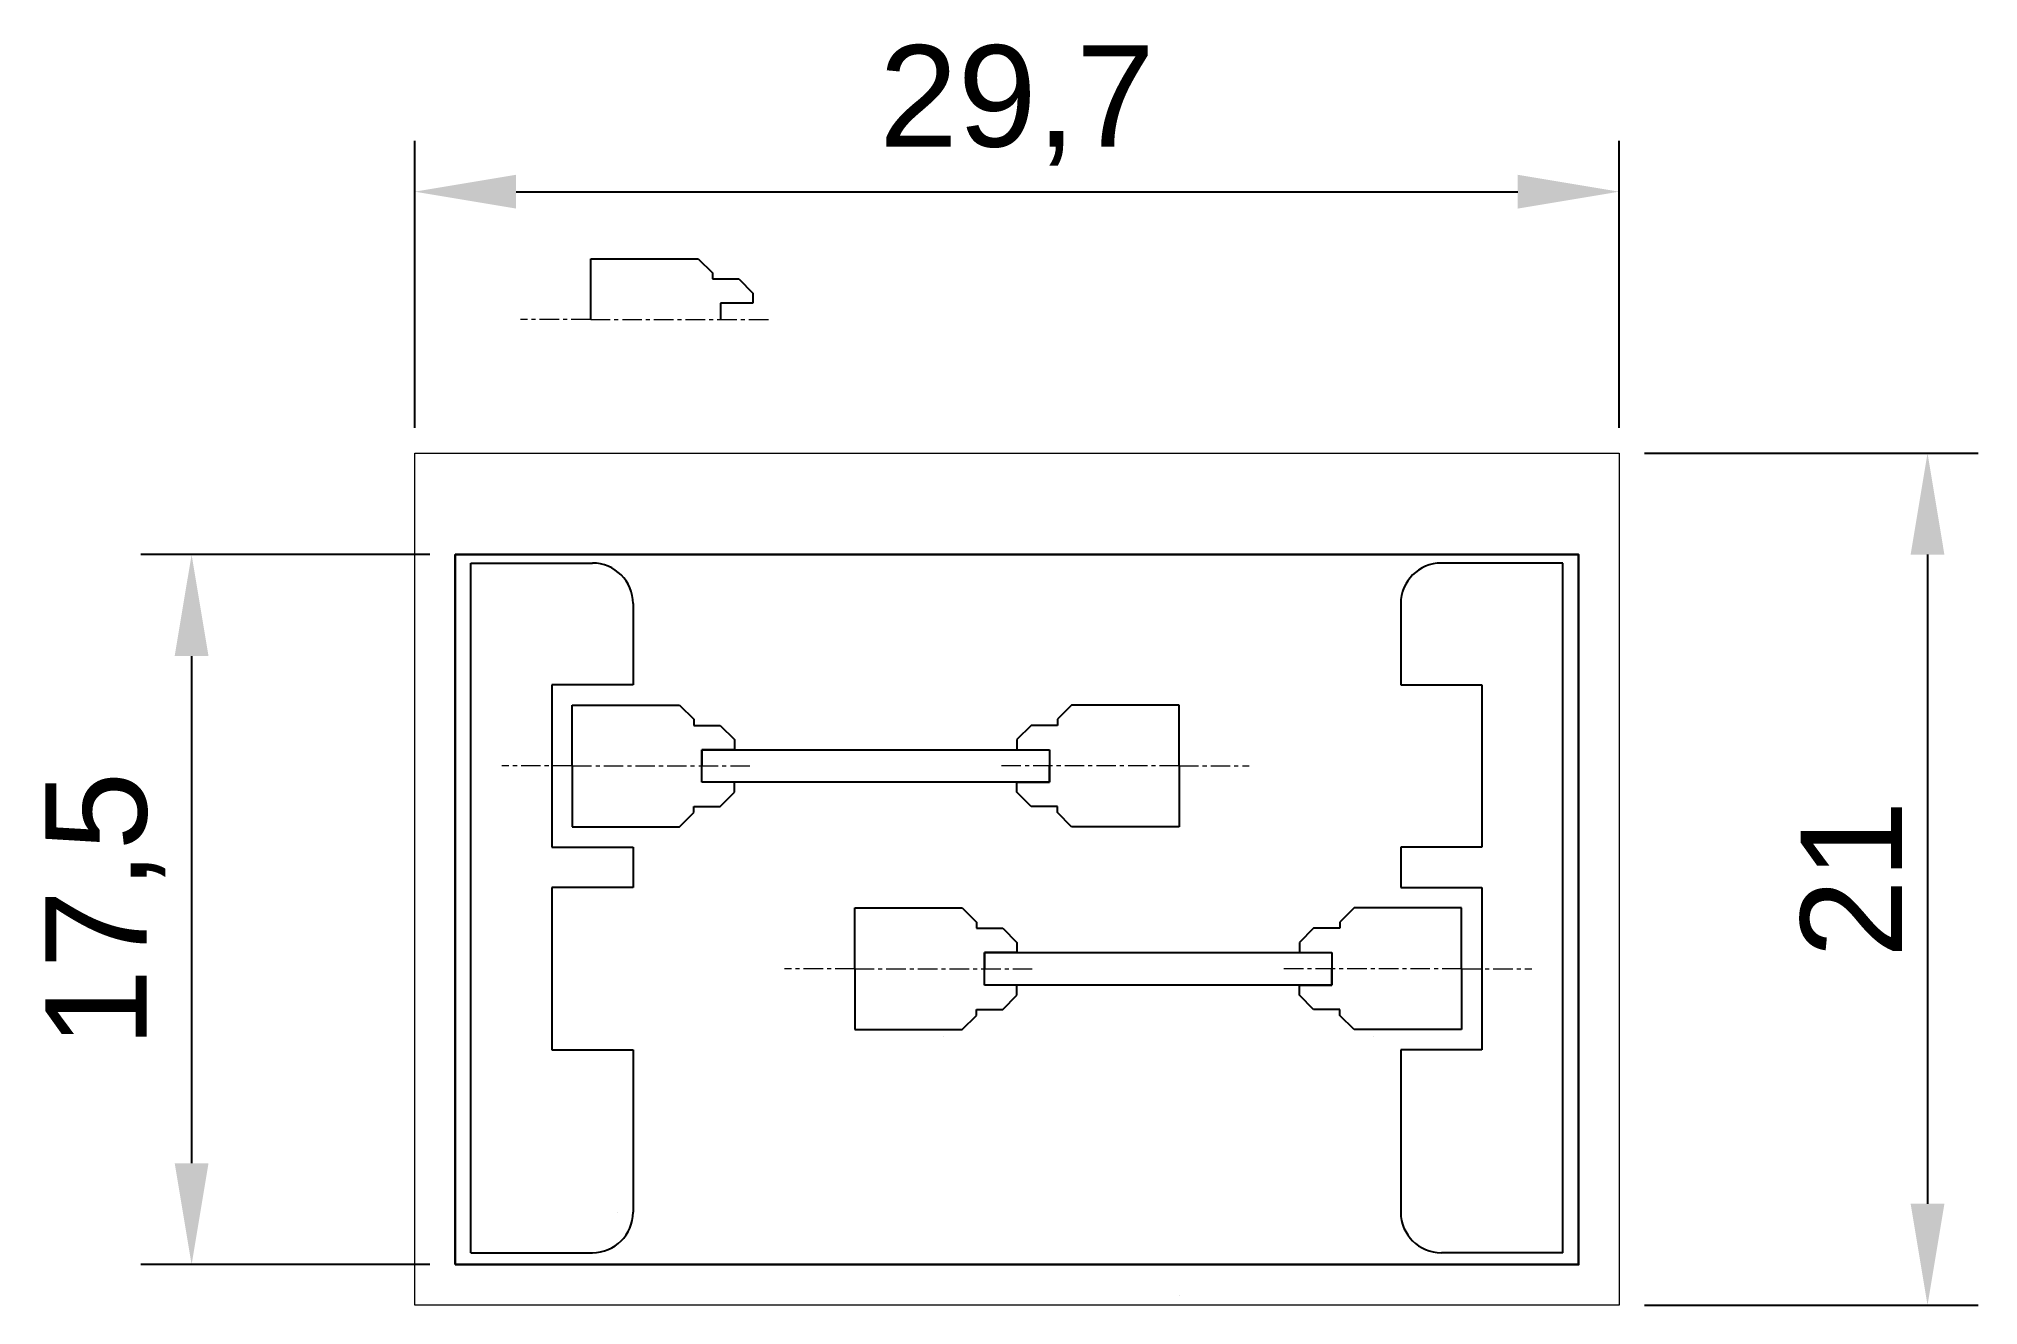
# Model space of a CAD drawing. Header units: centimetres. Extents: x -9.3 to 38.6, y 0 to 31.2.
import ezdxf

# ---------------------------------------------------------------- set-up
doc = ezdxf.new("R2010")
doc.units = ezdxf.units.CM
doc.linetypes.add('ACAD_ISO04W100', pattern=[30, 24, -3, 0, -3])
doc.layers.add('auxiliar', color=20, linetype='ACAD_ISO04W100', lineweight=9)
doc.layers.add('COTAS', color=252, linetype='Continuous', lineweight=9)
doc.layers.add('CORTE MARCO HOJA', color=7, linetype='Continuous')
doc.layers.add('CORTE MARCO VENTANA', color=150, linetype='Continuous')
doc.layers.add('FORMATO', color=1, linetype='Continuous', lineweight=13, plot=False)
doc.layers.add('ROTULO', color=1, linetype='Continuous', lineweight=30, plot=False)
doc.styles.get("Standard").update_dxf_attribs({"font": 'arial.ttf'})
doc.dimstyles.new('ISO-25', dxfattribs={"dimtxt": 2.5, "dimasz": 2.5, "dimexe": 1.25, "dimexo": 0.625, "dimtad": 1, "dimtxsty": 'Standard', "dimcen": 2.5, "dimadec": 0, "dimazin": 0, "dimtfac": 1, "dimtmove": 0, "dimatfit": 3, "dimfxl": 1, "dimarcsym": 0})

# ---------------------------------------------------------------- blocks, each defined once
blk = doc.blocks.new('*D1')
at = {"layer": 'COTAS', "color": 0, "lineweight": -2, "transparency": 16777216}
for p, q in [((30.325, 21), (38.555, 21)), ((37.305, 18.5), (37.305, 2.5)), ((30.325, 0), (38.555, 0))]:
    blk.add_line(p, q, dxfattribs=at)
at = {"layer": 'COTAS', "color": 0, "transparency": 16777216}
for points in [[(36.888, 18.5), (37.721, 18.5), (37.305, 21)], [(36.888, 2.5), (37.721, 2.5), (37.305, 0)]]:
    blk.add_solid(points, dxfattribs=at)
at = {"layer": 'Defpoints', "color": 0, "transparency": 16777216}
for p in [(29.7, 21), (29.7, 0), (37.305, 0)]:
    blk.add_point(p, dxfattribs=at)
at = {"layer": 'COTAS', "color": 0, "transparency": 16777216, "insert": (35.425, 10.5), "char_height": 2.5, "attachment_point": 5, "rotation": 90}
blk.add_mtext('21', dxfattribs=at)
blk = doc.blocks.new('*D2')
at = {"layer": 'COTAS', "color": 0, "lineweight": -2, "transparency": 16777216}
for p, q in [((0, 21.625), (0, 28.695)), ((29.7, 21.625), (29.7, 28.695)), ((2.5, 27.445), (27.2, 27.445))]:
    blk.add_line(p, q, dxfattribs=at)
at = {"layer": 'COTAS', "color": 0, "transparency": 16777216}
for points in [[(2.5, 27.861), (2.5, 27.028), (0, 27.445)], [(27.2, 27.861), (27.2, 27.028), (29.7, 27.445)]]:
    blk.add_solid(points, dxfattribs=at)
at = {"layer": 'Defpoints', "color": 0, "transparency": 16777216}
for p in [(29.7, 27.445), (0, 21), (29.7, 21)]:
    blk.add_point(p, dxfattribs=at)
at = {"layer": 'COTAS', "color": 0, "transparency": 16777216, "insert": (14.85, 29.572), "char_height": 2.5, "attachment_point": 5}
blk.add_mtext('29,7', dxfattribs=at)
blk = doc.blocks.new('*D20')
at = {"layer": 'COTAS', "color": 0, "lineweight": -2, "transparency": 16777216}
for p, q in [((0.375, 18.5), (-6.751, 18.5)), ((-5.501, 16), (-5.501, 3.5)), ((0.375, 1), (-6.751, 1))]:
    blk.add_line(p, q, dxfattribs=at)
at = {"layer": 'COTAS', "color": 0, "transparency": 16777216}
for points in [[(-5.918, 16), (-5.084, 16), (-5.501, 18.5)], [(-5.918, 3.5), (-5.084, 3.5), (-5.501, 1)]]:
    blk.add_solid(points, dxfattribs=at)
at = {"layer": 'Defpoints', "color": 0, "transparency": 16777216}
for p in [(1, 18.5), (-5.501, 1), (1, 1)]:
    blk.add_point(p, dxfattribs=at)
at = {"layer": 'COTAS', "color": 0, "transparency": 16777216, "insert": (-7.629, 9.75), "char_height": 2.5, "attachment_point": 5, "rotation": 90}
blk.add_mtext('17,5', dxfattribs=at)

msp = doc.modelspace()

# ---------------------------------------------------------------- linework, layer by layer
at = {"layer": 'auxiliar', "ltscale": 0.02}
for p, q in [((4.341, 24.293), (2.611, 24.293)), ((4.341, 24.293), (8.771, 24.293)), ((3.884, 13.291), (2.153, 13.291)), ((3.884, 13.291), (8.314, 13.291)), ((18.85, 13.291), (14.42, 13.291)), ((18.85, 13.291), (20.581, 13.291)), ((10.85, 8.291), (9.119, 8.291)), ((10.85, 8.291), (15.28, 8.291)), ((25.816, 8.291), (21.386, 8.291)), ((25.816, 8.291), (27.547, 8.291))]:
    msp.add_line(p, q, dxfattribs=at)
at = {"layer": 'CORTE MARCO HOJA'}
for p, q in [((4.341, 24.293), (4.341, 25.793)), ((4.341, 25.793), (6.991, 25.793)), ((6.991, 25.793), (6.991, 25.793)), ((6.991, 25.793), (7.341, 25.443)), ((7.341, 25.443), (7.341, 25.443)), ((7.341, 25.443), (7.341, 25.293)), ((7.341, 25.293), (7.991, 25.293)), ((7.991, 25.293), (7.991, 25.293)), ((7.991, 25.293), (8.341, 24.943)), ((8.341, 24.943), (8.341, 24.693)), ((8.341, 24.943), (8.341, 24.943)), ((8.341, 24.693), (7.541, 24.693)), ((7.541, 24.693), (7.541, 24.293)), ((3.884, 13.291), (3.884, 14.791)), ((3.884, 14.791), (6.534, 14.791)), ((6.534, 14.791), (6.534, 14.791)), ((6.534, 14.791), (6.884, 14.441)), ((6.884, 14.441), (6.884, 14.441)), ((6.884, 14.441), (6.884, 14.291)), ((16.2, 14.791), (15.85, 14.441)), ((15.85, 14.441), (15.85, 14.441)), ((15.85, 14.441), (15.85, 14.291)), ((18.85, 14.791), (16.2, 14.791)), ((16.2, 14.791), (16.2, 14.791)), ((18.85, 13.291), (18.85, 14.791)), ((6.884, 14.291), (7.534, 14.291)), ((7.534, 14.291), (7.534, 14.291)), ((7.534, 14.291), (7.884, 13.941)), ((7.884, 13.941), (7.884, 13.691)), ((7.884, 13.941), (7.884, 13.941)), ((15.2, 14.291), (14.85, 13.941)), ((14.85, 13.941), (14.85, 13.691)), ((14.85, 13.941), (14.85, 13.941)), ((15.85, 14.291), (15.2, 14.291)), ((15.2, 14.291), (15.2, 14.291)), ((7.884, 13.691), (7.084, 13.691)), ((7.084, 13.691), (7.084, 13.291)), ((14.85, 13.691), (15.65, 13.691)), ((15.65, 13.691), (15.65, 13.291)), ((3.884, 13.291), (3.884, 11.791)), ((7.084, 12.891), (7.084, 13.291)), ((15.65, 12.891), (15.65, 13.291)), ((18.85, 13.291), (18.85, 11.791)), ((7.884, 12.891), (7.084, 12.891)), ((7.534, 12.291), (7.884, 12.641)), ((7.884, 12.641), (7.884, 12.891)), ((7.884, 12.641), (7.884, 12.641)), ((14.85, 12.891), (15.65, 12.891)), ((14.85, 12.641), (14.85, 12.891)), ((14.85, 12.641), (14.85, 12.641)), ((15.2, 12.291), (14.85, 12.641)), ((6.534, 11.791), (6.884, 12.141)), ((6.884, 12.141), (6.884, 12.291)), ((6.884, 12.291), (7.534, 12.291)), ((6.884, 12.141), (6.884, 12.141)), ((7.534, 12.291), (7.534, 12.291)), ((15.85, 12.291), (15.2, 12.291)), ((15.2, 12.291), (15.2, 12.291)), ((15.85, 12.141), (15.85, 12.291)), ((15.85, 12.141), (15.85, 12.141)), ((16.2, 11.791), (15.85, 12.141)), ((3.884, 11.791), (6.534, 11.791)), ((6.534, 11.791), (6.534, 11.791)), ((18.85, 11.791), (16.2, 11.791)), ((16.2, 11.791), (16.2, 11.791)), ((10.85, 8.291), (10.85, 9.791)), ((10.85, 9.791), (13.5, 9.791)), ((13.5, 9.791), (13.5, 9.791)), ((13.5, 9.791), (13.85, 9.441)), ((23.166, 9.791), (22.816, 9.441)), ((25.816, 9.791), (23.166, 9.791)), ((23.166, 9.791), (23.166, 9.791)), ((25.816, 8.291), (25.816, 9.791)), ((13.85, 9.441), (13.85, 9.441)), ((13.85, 9.441), (13.85, 9.291)), ((13.85, 9.291), (14.5, 9.291)), ((14.5, 9.291), (14.5, 9.291)), ((14.5, 9.291), (14.85, 8.941)), ((22.166, 9.291), (21.816, 8.941)), ((22.816, 9.291), (22.166, 9.291)), ((22.166, 9.291), (22.166, 9.291)), ((22.816, 9.441), (22.816, 9.441)), ((22.816, 9.441), (22.816, 9.291)), ((14.85, 8.691), (14.05, 8.691)), ((14.05, 8.691), (14.05, 8.291)), ((14.85, 8.941), (14.85, 8.691)), ((14.85, 8.941), (14.85, 8.941)), ((21.816, 8.941), (21.816, 8.691)), ((21.816, 8.941), (21.816, 8.941)), ((21.816, 8.691), (22.616, 8.691)), ((22.616, 8.691), (22.616, 8.291)), ((10.85, 8.291), (10.85, 6.791)), ((14.05, 7.891), (14.05, 8.291)), ((22.616, 7.891), (22.616, 8.291)), ((25.816, 8.291), (25.816, 6.791)), ((14.85, 7.891), (14.05, 7.891)), ((14.85, 7.641), (14.85, 7.891)), ((21.816, 7.891), (22.616, 7.891)), ((21.816, 7.641), (21.816, 7.891)), ((13.85, 7.141), (13.85, 7.291)), ((13.85, 7.291), (14.5, 7.291)), ((14.5, 7.291), (14.85, 7.641)), ((14.5, 7.291), (14.5, 7.291)), ((14.85, 7.641), (14.85, 7.641)), ((21.816, 7.641), (21.816, 7.641)), ((22.166, 7.291), (21.816, 7.641)), ((22.816, 7.291), (22.166, 7.291)), ((22.166, 7.291), (22.166, 7.291)), ((22.816, 7.141), (22.816, 7.291)), ((10.85, 6.791), (13.5, 6.791)), ((13.5, 6.791), (13.85, 7.141)), ((13.5, 6.791), (13.5, 6.791)), ((13.85, 7.141), (13.85, 7.141)), ((22.816, 7.141), (22.816, 7.141)), ((23.166, 6.791), (22.816, 7.141)), ((25.816, 6.791), (23.166, 6.791)), ((23.166, 6.791), (23.166, 6.791))]:
    msp.add_line(p, q, dxfattribs=at)
at = {"layer": 'CORTE MARCO VENTANA'}
for p, q in [((1.384, 3.291), (1.384, 18.291)), ((1.384, 18.291), (4.384, 18.291)), ((16.85, 18.5), (16.85, 18.5)), ((28.316, 18.291), (25.316, 18.291)), ((28.316, 3.291), (28.316, 18.291)), ((5.384, 17.291), (5.384, 15.291)), ((24.316, 17.291), (24.316, 15.291)), ((5.384, 15.291), (3.384, 15.291)), ((3.384, 15.291), (3.384, 11.291)), ((24.316, 15.291), (26.316, 15.291)), ((26.316, 15.291), (26.316, 11.291)), ((7.084, 12.891), (7.084, 13.691)), ((7.084, 13.691), (15.65, 13.691)), ((15.65, 13.691), (15.65, 12.891)), ((15.65, 12.891), (7.084, 12.891)), ((3.384, 11.291), (5.384, 11.291)), ((5.384, 11.291), (5.384, 10.291)), ((26.316, 11.291), (24.316, 11.291)), ((24.316, 11.291), (24.316, 10.291)), ((5.384, 10.291), (3.384, 10.291)), ((3.384, 10.291), (3.384, 6.291)), ((24.316, 10.291), (26.316, 10.291)), ((26.316, 10.291), (26.316, 6.291)), ((14.05, 8.691), (22.616, 8.691)), ((14.05, 7.891), (14.05, 8.691)), ((22.616, 8.691), (22.616, 7.891)), ((22.616, 7.891), (14.05, 7.891)), ((3.384, 6.291), (5.384, 6.291)), ((5.384, 6.291), (5.384, 2.291)), ((13.035, 6.615), (13.035, 6.615)), ((23.631, 6.615), (23.631, 6.615)), ((26.316, 6.291), (24.316, 6.291)), ((24.316, 6.291), (24.316, 2.291)), ((1.384, 1.291), (1.384, 3.291)), ((28.316, 1.291), (28.316, 3.291)), ((5, 2.291), (5, 2.291)), ((1.384, 1.291), (4.384, 1.291)), ((4, 1.291), (4, 1.291)), ((28.316, 1.291), (25.316, 1.291)), ((18.85, 0.251), (18.85, 0.251))]:
    msp.add_line(p, q, dxfattribs=at)
for centre, start, end in [((4.384, 17.291), 0, 90), ((25.316, 17.291), 90, 180), ((4.384, 2.291), 270, 0), ((25.316, 2.291), 180, 270)]:
    msp.add_arc(centre, 1, start, end, dxfattribs=at)
at = {"layer": 'FORMATO'}
msp.add_lwpolyline([(0, 0), (0, 21), (29.7, 21), (29.7, 0), (0, 0)], dxfattribs=at)
at = {"layer": 'ROTULO'}
msp.add_lwpolyline([(1, 1), (1, 18.5), (28.7, 18.5), (28.7, 1), (1, 1)], dxfattribs=at)

# ---------------------------------------------------------------- dimensions: what is measured, and where the dimension line sits
at = {"layer": 'COTAS'}
dim = msp.add_linear_dim(base=(29.7, 27.445), p1=(0, 21), p2=(29.7, 21), dimstyle='ISO-25', dxfattribs=at)
dim.commit()
dim.dimension.update_dxf_attribs({"geometry": '*D2', "text_midpoint": (14.85, 29.572)})
for base, p1, p2, picture, middle in [((37.305, 0), (29.7, 21), (29.7, 0), '*D1', (35.425, 10.5)), ((-5.501, 1), (1, 18.5), (1, 1), '*D20', (-7.629, 9.75))]:
    dim = msp.add_linear_dim(base=base, p1=p1, p2=p2, angle=90, dimstyle='ISO-25', dxfattribs=at)
    dim.commit()
    dim.dimension.update_dxf_attribs({"geometry": picture, "text_midpoint": middle})

doc.saveas('drawing.dxf')
